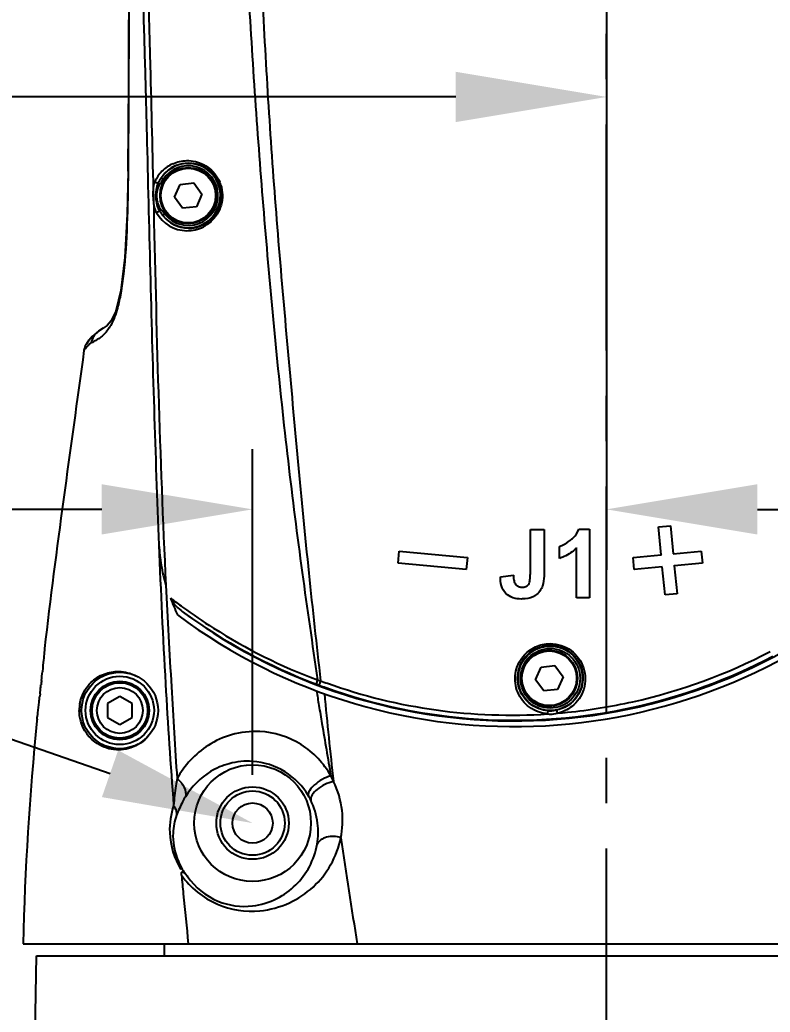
# Model space of a CAD drawing. Header units: millimetres. Extents: x 5828 to 6704, y 123 to 421.
# Drawn here: x 6426.99 to 6433.21, y 244.49 to 252.72 of the extents above; entities that cross this region are included whole.
import ezdxf
from ezdxf import colors
from ezdxf.entities.mleader import LeaderData, LeaderLine
from ezdxf.math import Vec2, Vec3

# ---------------------------------------------------------------- set-up
doc = ezdxf.new("R2010")
doc.units = ezdxf.units.MM
doc.linetypes.add('CENTER', pattern=[0.6, 0.375, -0.075, 0.075, -0.075])
for name, color, linetype in [('中心线', 7, 'Continuous'), ('外形图', 7, 'Continuous'), ('多重引线', 7, 'Continuous'), ('尺寸标注', 7, 'Continuous')]:
    doc.layers.add(name, color=color, linetype=linetype)
doc.styles.add('微软雅黑', font='msyh.ttc', dxfattribs={"height": 1.5})
doc.dimstyles.new('尺寸标注_1_15比例', dxfattribs={"dimtxt": 1.5, "dimasz": 1.25, "dimexe": 0.5, "dimexo": 0.4, "dimgap": 0.5, "dimtad": 1, "dimdec": 1, "dimlfac": 15, "dimdsep": 46, "dimtxsty": '微软雅黑', "dimcen": 0.09, "dimadec": 0, "dimazin": 0, "dimtp": 0.01, "dimtm": 0.01, "dimtfac": 1, "dimtdec": 1, "dimtofl": 0, "dimtmove": 0, "dimatfit": 3, "dimfxl": 1, "dimtolj": 1, "dimarcsym": 0})

# ---------------------------------------------------------------- blocks, each defined once
blk = doc.blocks.new('*D782')
at = {"layer": 'Defpoints', "color": 0}
for p in [(6420.543, 277.9758), (6438.7833, 233.3949), (6456.6042, 233.3949)]:
    blk.add_point(p, dxfattribs=at)
at = {"layer": '尺寸标注', "color": 0, "lineweight": -2}
for p, q in [((6420.943, 277.9758), (6457.1042, 277.9758)), ((6456.6042, 276.7258), (6456.6042, 234.6449)), ((6439.1833, 233.3949), (6457.1042, 233.3949))]:
    blk.add_line(p, q, dxfattribs=at)
at = {"layer": '尺寸标注', "color": 0}
for points in [[(6456.8126, 276.7258), (6456.3959, 276.7258), (6456.6042, 277.9758)], [(6456.3959, 234.6449), (6456.8126, 234.6449), (6456.6042, 233.3949)]]:
    blk.add_solid(points, dxfattribs=at)
at = {"layer": '尺寸标注', "color": 0, "insert": (6455.3291, 255.6854), "char_height": 1.5, "attachment_point": 5, "rotation": 90, "style": '微软雅黑'}
blk.add_mtext('\\A1;\\A1;668.8', dxfattribs=at)
blk = doc.blocks.new('*D783')
at = {"layer": 'Defpoints', "color": 0}
for p in [(6407.1832, 274.0616), (6431.8498, 233.4909), (6431.8498, 229.3627)]:
    blk.add_point(p, dxfattribs=at)
at = {"layer": '尺寸标注', "color": 0, "lineweight": -2}
for p, q in [((6407.1832, 273.6616), (6407.1832, 228.8627)), ((6431.8498, 233.0909), (6431.8498, 228.8627)), ((6408.4332, 229.3627), (6430.5998, 229.3627))]:
    blk.add_line(p, q, dxfattribs=at)
at = {"layer": '尺寸标注', "color": 0}
for points in [[(6408.4332, 229.571), (6408.4332, 229.1543), (6407.1832, 229.3627)], [(6430.5998, 229.1543), (6430.5998, 229.571), (6431.8498, 229.3627)]]:
    blk.add_solid(points, dxfattribs=at)
at = {"layer": '尺寸标注', "color": 0, "insert": (6419.5165, 230.6378), "char_height": 1.5, "attachment_point": 5, "style": '微软雅黑'}
blk.add_mtext('\\A1;370', dxfattribs=at)
blk = doc.blocks.new('*D808')
at = {"layer": 'Defpoints', "color": 0}
for p in [(6431.8498, 255.3949), (6441.1977, 255.3949), (6434.1165, 246.0616)]:
    blk.add_point(p, dxfattribs=at)
at = {"layer": '尺寸标注', "color": 0, "lineweight": -2}
for p, q in [((6432.2498, 255.3949), (6441.6977, 255.3949)), ((6441.1977, 247.3116), (6441.1977, 254.1449)), ((6434.5165, 246.0616), (6441.6977, 246.0616))]:
    blk.add_line(p, q, dxfattribs=at)
at = {"layer": '尺寸标注', "color": 0}
for points in [[(6441.4061, 254.1449), (6440.9894, 254.1449), (6441.1977, 255.3949)], [(6440.9894, 247.3116), (6441.4061, 247.3116), (6441.1977, 246.0616)]]:
    blk.add_solid(points, dxfattribs=at)
at = {"layer": '尺寸标注', "color": 0, "insert": (6439.9187, 250.6458), "char_height": 1.5, "attachment_point": 5, "rotation": 90, "style": '微软雅黑'}
blk.add_mtext('\\A1;140', dxfattribs=at)
blk = doc.blocks.new('*D809')
at = {"layer": 'Defpoints', "color": 0}
for p in [(6431.8498, 255.3949), (6431.8498, 248.6615), (6428.9165, 246.0616)]:
    blk.add_point(p, dxfattribs=at)
at = {"layer": '尺寸标注', "color": 0, "lineweight": -2}
for p, q in [((6431.8498, 254.9949), (6431.8498, 248.1615)), ((6428.9165, 246.4616), (6428.9165, 249.1615)), ((6427.6665, 248.6615), (6422.7661, 248.6615)), ((6433.0998, 248.6615), (6434.3498, 248.6615))]:
    blk.add_line(p, q, dxfattribs=at)
at = {"layer": '尺寸标注', "color": 0}
for points in [[(6427.6665, 248.4531), (6427.6665, 248.8698), (6428.9165, 248.6615)], [(6433.0998, 248.8698), (6433.0998, 248.4531), (6431.8498, 248.6615)]]:
    blk.add_solid(points, dxfattribs=at)
at = {"layer": '尺寸标注', "color": 0, "insert": (6424.402, 249.9115), "char_height": 1.5, "attachment_point": 5, "style": '微软雅黑'}
blk.add_mtext('\\A1;44', dxfattribs=at)
blk = doc.blocks.new('*D810')
at = {"layer": 'Defpoints', "color": 0}
for p in [(6431.8498, 255.4588), (6431.8498, 252.0791), (6434.1165, 246.0616)]:
    blk.add_point(p, dxfattribs=at)
at = {"layer": '尺寸标注', "color": 0, "lineweight": -2}
for p, q in [((6431.8498, 255.0588), (6431.8498, 251.5791)), ((6434.1165, 246.4616), (6434.1165, 252.5791)), ((6430.5998, 252.0791), (6422.9124, 252.0791)), ((6435.3665, 252.0791), (6436.6165, 252.0791))]:
    blk.add_line(p, q, dxfattribs=at)
at = {"layer": '尺寸标注', "color": 0}
for points in [[(6430.5998, 251.8708), (6430.5998, 252.2874), (6431.8498, 252.0791)], [(6435.3665, 252.2874), (6435.3665, 251.8708), (6434.1165, 252.0791)]]:
    blk.add_solid(points, dxfattribs=at)
at = {"layer": '尺寸标注', "color": 0, "insert": (6424.4873, 253.3543), "char_height": 1.5, "attachment_point": 5, "style": '微软雅黑'}
blk.add_mtext('\\A1;34', dxfattribs=at)

msp = doc.modelspace()

# ---------------------------------------------------------------- linework, layer by layer
at = {"layer": '中心线', "linetype": 'CENTER', "ltscale": 5}
msp.add_line((6431.8498, 231.977), (6431.8498, 278.9406), dxfattribs=at)
at = {"layer": '外形图', "color": 7, "linetype": 'Continuous'}
for p, q in [((6427.8902, 252.661), (6427.8902, 252.718)), ((6427.8909, 252.661), (6427.8907, 252.718)), ((6427.8853, 251.463), (6427.8845, 251.463)), ((6428.1581, 251.4053), (6428.175, 251.3945)), ((6428.1346, 251.3667), (6428.1484, 251.3564)), ((6428.2691, 251.2496), (6428.3158, 251.3543)), ((6428.3158, 251.3543), (6428.4298, 251.3663)), ((6428.4298, 251.3663), (6428.4972, 251.2735)), ((6428.3365, 251.1568), (6428.2691, 251.2496)), ((6428.4972, 251.2735), (6428.4506, 251.1688)), ((6428.1463, 251.1321), (6428.159, 251.1437)), ((6428.4506, 251.1688), (6428.3365, 251.1568)), ((6428.1737, 251.096), (6428.1894, 251.1084)), ((6427.587, 250.0944), (6427.5488, 250.0469)), ((6427.6395, 250.1372), (6427.587, 250.0944)), ((6427.6405, 250.1379), (6427.6395, 250.1372)), ((6427.5597, 250.0624), (6427.5366, 250.0275)), ((6427.5488, 250.0469), (6427.5366, 250.0276)), ((6427.5366, 250.0275), (6427.5366, 250.0276)), ((6427.5212, 249.9808), (6427.5195, 249.9781)), ((6432.2799, 248.5162), (6432.3795, 248.5258)), ((6432.2799, 248.5162), (6432.2831, 248.5135)), ((6432.3023, 248.2839), (6432.2799, 248.5162)), ((6432.3795, 248.5258), (6432.3768, 248.5225)), ((6432.3795, 248.5258), (6432.4018, 248.2935)), ((6431.2184, 248.4949), (6431.3324, 248.4949)), ((6431.2184, 248.4949), (6431.2213, 248.4919)), ((6431.2184, 248.1288), (6431.2184, 248.4949)), ((6431.3324, 248.4949), (6431.3295, 248.4919)), ((6431.3324, 248.4949), (6431.3324, 248.1362)), ((6431.62, 248.4972), (6431.7081, 248.4972)), ((6431.7081, 248.4972), (6431.7052, 248.4942)), ((6431.7081, 248.4972), (6431.7081, 247.9282)), ((6431.4592, 248.2552), (6431.4592, 248.3538)), ((6431.5516, 248.4064), (6431.5534, 248.404)), ((6430.1227, 248.2163), (6430.1323, 248.3159)), ((6430.1323, 248.3159), (6430.6963, 248.2616)), ((6430.1323, 248.3159), (6430.1349, 248.3126)), ((6430.6963, 248.2616), (6430.6867, 248.162)), ((6430.6963, 248.2616), (6430.6931, 248.2588)), ((6431.5995, 247.9282), (6431.5995, 248.3376)), ((6432.07, 248.2616), (6432.3023, 248.2839)), ((6432.07, 248.2616), (6432.0733, 248.2589)), ((6432.0796, 248.162), (6432.07, 248.2616)), ((6432.3023, 248.2839), (6432.3055, 248.2812)), ((6432.4018, 248.2935), (6432.3992, 248.2902)), ((6432.4018, 248.2935), (6432.6341, 248.3159)), ((6432.6341, 248.3159), (6432.6314, 248.3126)), ((6432.6341, 248.3159), (6432.6437, 248.2163)), ((6430.1227, 248.2163), (6430.1259, 248.219)), ((6430.6867, 248.162), (6430.1227, 248.2163)), ((6432.3119, 248.1844), (6432.0796, 248.162)), ((6432.3119, 248.1844), (6432.3145, 248.1876)), ((6432.3342, 247.9521), (6432.3119, 248.1844)), ((6432.4114, 248.194), (6432.4082, 248.1966)), ((6432.6437, 248.2163), (6432.4114, 248.194)), ((6432.4114, 248.194), (6432.4338, 247.9617)), ((6432.6437, 248.2163), (6432.6405, 248.2189)), ((6430.6867, 248.162), (6430.684, 248.1652)), ((6430.9698, 248.1033), (6431.0777, 248.1157)), ((6431.0777, 248.1157), (6431.0748, 248.1123)), ((6431.2184, 248.1288), (6431.2213, 248.1288)), ((6431.3324, 248.1362), (6431.3294, 248.1361)), ((6432.0796, 248.162), (6432.0823, 248.1652)), ((6431.0917, 248.0467), (6431.0892, 248.0451)), ((6431.1484, 248.0164), (6431.1484, 248.0133)), ((6431.2024, 248.0381), (6431.2048, 248.0363)), ((6431.2597, 247.9484), (6431.258, 247.9508)), ((6431.5995, 247.9282), (6431.6025, 247.9311)), ((6431.7081, 247.9282), (6431.5995, 247.9282)), ((6431.7081, 247.9282), (6431.7052, 247.9311)), ((6432.4338, 247.9617), (6432.3342, 247.9521)), ((6432.3342, 247.9521), (6432.3369, 247.9553)), ((6432.4338, 247.9617), (6432.4305, 247.9643)), ((6431.1446, 247.9186), (6431.1445, 247.9215)), ((6427.187, 247.4447), (6427.1859, 247.4333)), ((6427.1886, 247.4617), (6427.187, 247.4447)), ((6427.1889, 247.4649), (6427.1885, 247.4616)), ((6427.1929, 247.5082), (6427.1886, 247.4617)), ((6427.1793, 247.3649), (6427.1777, 247.3491)), ((6427.1822, 247.3945), (6427.1793, 247.3649)), ((6427.1832, 247.4051), (6427.1822, 247.3945)), ((6427.1859, 247.4333), (6427.1832, 247.4051)), ((6431.2614, 247.2498), (6431.308, 247.3545)), ((6431.308, 247.3545), (6431.422, 247.3665)), ((6431.422, 247.3665), (6431.4894, 247.2738)), ((6427.1777, 247.3491), (6427.1744, 247.3159)), ((6431.4894, 247.2738), (6431.4428, 247.169)), ((6431.3288, 247.157), (6431.2614, 247.2498)), ((6427.1552, 247.1322), (6427.1533, 247.1141)), ((6427.8165, 247.1116), (6427.7155, 247.0532)), ((6427.9175, 247.0532), (6427.8165, 247.1116)), ((6431.4428, 247.169), (6431.3288, 247.157)), ((6427.7155, 247.0532), (6427.7155, 246.9366)), ((6427.9175, 246.9366), (6427.9175, 247.0532)), ((6427.1291, 246.9088), (6427.129, 246.9082)), ((6427.1308, 246.9227), (6427.1291, 246.9088)), ((6427.7155, 246.9366), (6427.8165, 246.8782)), ((6427.8165, 246.8782), (6427.9175, 246.9366)), ((6428.3207, 245.7026), (6428.3231, 245.6769)), ((6427.0165, 245.0616), (6436.6813, 245.0616)), ((6428.1832, 245.0616), (6428.1832, 244.9616)), ((6427.1148, 244.3282), (6427.1259, 244.9616)), ((6427.1259, 244.9616), (6436.5719, 244.9616))]:
    msp.add_line(p, q, dxfattribs=at)
for points in [[(6427.8364, 254.9076), (6427.8739, 253.9056), (6427.8904, 252.7002), (6427.8845, 251.463)], [(6427.8845, 251.463), (6427.8774, 251.1089), (6427.8585, 250.7485), (6427.8251, 250.4743), (6427.7831, 250.3052), (6427.7434, 250.2232), (6427.7106, 250.1846), (6427.6795, 250.1621), (6427.6405, 250.1379)]]:
    msp.add_lwpolyline(points, dxfattribs=at)
for centre, radius in [((6428.3832, 251.2616), 0.2333), ((6428.3832, 251.2616), 0.2267), ((6431.3832, 247.2616), 0.267), ((6431.3832, 247.2616), 0.247), ((6431.3754, 247.2618), 0.2333), ((6431.3754, 247.2618), 0.2267), ((6427.8165, 246.9949), 0.3167), ((6427.8165, 246.9949), 0.2833), ((6427.8165, 246.9949), 0.2433), ((6427.8165, 246.9949), 0.23), ((6427.8165, 246.9949), 0.19), ((6428.9165, 246.0616), 0.4836), ((6428.9165, 246.0616), 0.3), ((6428.9165, 246.0616), 0.2667), ((6428.9165, 246.0616), 0.1667)]:
    msp.add_circle(centre, radius, dxfattribs=at)
for centre, radius, start, end in [((6333.8626, 252.503), 94.0284, 359.366269, 0.096298), ((6428.3747, 251.26), 0.2914, 135.75757, 156.47616), ((6428.3832, 251.2616), 0.267, 218.31351, 147.43252), ((6428.3874, 251.2619), 0.2704, 126.00342, 147.9635), ((6428.3728, 251.2625), 0.2883, 114.06534, 135.84572), ((6428.3832, 251.2616), 0.247, 218.31344, 147.43227), ((6428.3866, 251.2626), 0.2693, 111.00593, 125.978), ((6428.3746, 251.2622), 0.2914, 209.25475, 269.36292), ((6428.3868, 251.2611), 0.2696, 217.74897, 269.22261), ((6428.3875, 251.2604), 0.2687, 296.94535, 323.45763), ((6428.3751, 251.2636), 0.2928, 269.28238, 297.18107), ((6428.3869, 251.261), 0.2695, 269.21374, 297.01172), ((6427.7133, 250.0256), 0.1338, 123.49928, 173.77415), ((6427.4745, 250.3259), 0.3008, 302.18591, 306.29444), ((6427.6516, 249.9601), 0.1333, 149.6368, 172.25477), ((6431.0983, 248.1329), 0.6363, 34.60131, 34.92726), ((6431.8716, 248.9135), 0.6952, 233.61772, 233.91903), ((6430.8588, 248.6617), 0.8085, 336.36674, 336.8934), ((6430.6412, 248.8521), 1.0126, 323.88583, 324.17033), ((6431.0832, 251.5282), 4.6667, 233.29846, 313.11276), ((6431.0832, 251.5282), 4.62, 233.47246, 312.98669), ((6431.6842, 248.8881), 1.0612, 227.6882, 227.90498), ((6430.5393, 248.7983), 2.4625, 200.72029, 204.25658), ((6431.2062, 251.794), 4.876, 232.47199, 233.9528), ((6428.6052, 248.1829), 0.4569, 231.92976, 233.48048), ((6431.1146, 251.622), 4.7142, 233.84324, 249.26762), ((6431.0736, 251.5451), 4.6319, 282.47181, 297.70561), ((6406.3034, 249.4), 20.9748, 354.10051, 354.2976), ((6408.9319, 249.1267), 18.3322, 353.87013, 353.98814), ((6431.979, 253.9179), 7.1674, 249.30169, 249.47717), ((6430.1662, 249.7455), 2.5972, 254.07921, 254.68878), ((6431.0615, 251.4671), 4.5505, 249.47798, 250.24737), ((6431.0445, 251.4348), 4.4763, 249.54899, 250.31133), ((6431.0602, 251.488), 4.5318, 250.35075, 273.84184), ((6411.432, 248.8538), 15.8172, 353.49695, 353.68543), ((6409.9056, 249.0221), 17.3529, 353.74733, 353.87015), ((6463.7989, 250.3393), 34.4371, 185.34014, 186.55688), ((6431.0791, 251.5204), 4.6066, 250.266, 282.47158), ((6412.8521, 248.6917), 14.3879, 353.15244, 353.49781), ((6427.8073, 246.9948), 0.3269, 170.50508, 180.13885), ((6431.0559, 251.615), 4.6588, 275.79649, 282.53657), ((6414.4455, 248.5014), 12.7832, 352.90606, 353.14792), ((6431.3888, 247.1765), 0.2116, 263.23695, 268.3125), ((6431.3833, 247.2631), 0.2703, 266.29643, 269.96423), ((6431.3885, 247.1754), 0.2105, 268.38234, 285.28102), ((6431.3833, 247.2641), 0.2713, 269.97807, 282.13088), ((6431.0595, 251.5845), 4.6281, 274.76536, 275.79113), ((6428.8109, 246.0782), 0.8429, 22.95569, 26.48074), ((6428.8697, 245.9891), 0.5905, 26.45879, 30.47155), ((6528.552, 260.6823), 99.9965, 188.478926, 188.987162), ((6428.8779, 245.9729), 0.6193, 199.18362, 205.88435), ((6428.826, 245.9844), 0.5785, 209.14709, 219.31999)]:
    msp.add_arc(centre, radius, start, end, dxfattribs=at)
for points, knots in [([(6428.4447, 257.3722), (6428.3492, 257.2079), (6428.1818, 256.8648), (6428.0079, 256.3198), (6427.9297, 255.8493), (6427.9091, 255.4699), (6427.9138, 255.09), (6427.9467, 254.6165), (6427.9711, 254.0476), (6427.989, 253.4786), (6428.0075, 252.9097), (6428.0245, 252.3407), (6428.0443, 251.5821), (6428.067, 250.634), (6428.0983, 249.4985), (6428.1248, 248.7424), (6428.1398, 248.3654)], [0, 0, 0, 0, 0.062623, 0.125277, 0.187914, 0.219178, 0.250426, 0.313023, 0.37557, 0.43808, 0.500606, 0.563141, 0.625672, 0.750683, 0.875683, 1, 1, 1, 1]), ([(6427.9696, 255.6263), (6427.9598, 255.4438), (6427.9668, 255.0773), (6428.0004, 254.5298), (6428.0197, 253.9813), (6428.0369, 253.433), (6428.0535, 252.8847), (6428.0736, 252.1536), (6428.0861, 251.6052), (6428.0947, 251.2396)], [0, 0, 0, 0, 0.124939, 0.250089, 0.375086, 0.500046, 0.625042, 0.750045, 1, 1, 1, 1]), ([(6428.8081, 254.7181), (6428.8235, 254.088), (6428.8801, 252.8282), (6428.993, 251.2562), (6429.1071, 250.0011), (6429.2065, 249.0659), (6429.3231, 248.1484), (6429.412, 247.5446), (6429.4538, 247.248)], [0, 0, 0, 0, 0.252066, 0.50414, 0.630184, 0.755976, 0.880223, 1, 1, 1, 1]), ([(6428.9258, 254.7206), (6428.9419, 254.0901), (6428.9803, 253.1447), (6429.0532, 251.8853), (6429.1224, 250.9417), (6429.2062, 250), (6429.2904, 249.0633), (6429.3791, 248.1434), (6429.4465, 247.5376), (6429.4804, 247.2406)], [0, 0, 0, 0, 0.252187, 0.378277, 0.504388, 0.63049, 0.756301, 0.880451, 1, 1, 1, 1]), ([(6428.3715, 251.5514), (6428.4194, 251.552), (6428.5217, 251.5278), (6428.6413, 251.4148), (6428.6837, 251.246), (6428.6429, 251.1339), (6428.6101, 251.0893)], [0, 0, 0, 0, 0.225704, 0.472949, 0.738942, 1, 1, 1, 1]), ([(6428.3832, 251.532), (6428.4272, 251.5326), (6428.5218, 251.5103), (6428.6331, 251.4052), (6428.6727, 251.2472), (6428.6343, 251.1421), (6428.6034, 251.1004)], [0, 0, 0, 0, 0.222755, 0.469414, 0.737603, 1, 1, 1, 1]), ([(6427.8853, 251.463), (6427.8838, 251.3157), (6427.8785, 251.0324), (6427.8593, 250.6947), (6427.8277, 250.4641), (6427.7971, 250.3198), (6427.7658, 250.231), (6427.7407, 250.1864)], [0, 0, 0, 0, 0.341873, 0.65746, 0.784321, 0.881241, 1, 1, 1, 1]), ([(6428.0947, 251.2396), (6428.0933, 251.2629), (6428.0925, 251.3086), (6428.0984, 251.3555), (6428.1075, 251.3763)], [0, 0, 0, 0, 0.506371, 1, 1, 1, 1]), ([(6428.1075, 251.3763), (6428.1135, 251.3716), (6428.1228, 251.3675), (6428.1326, 251.3665), (6428.1346, 251.3667)], [0, 0, 0, 0, 0.790931, 1, 1, 1, 1]), ([(6428.1346, 251.3667), (6428.1249, 251.349), (6428.1151, 251.3088), (6428.1123, 251.248), (6428.1212, 251.1878), (6428.135, 251.1487), (6428.1463, 251.1321)], [0, 0, 0, 0, 0.249053, 0.499988, 0.750932, 1, 1, 1, 1]), ([(6428.1484, 251.3564), (6428.1372, 251.3413), (6428.1237, 251.3049), (6428.118, 251.2483), (6428.1293, 251.1925), (6428.1464, 251.1576), (6428.159, 251.1437)], [0, 0, 0, 0, 0.249971, 0.499941, 0.750016, 1, 1, 1, 1]), ([(6428.0947, 251.2396), (6428.1073, 250.7032), (6428.1316, 249.6343), (6428.1722, 248.5658), (6428.1981, 248.0339)], [0, 0, 0, 0, 0.501853, 1, 1, 1, 1]), ([(6428.1204, 251.1198), (6428.1105, 251.1375), (6428.1001, 251.1782), (6428.0959, 251.2188), (6428.0947, 251.2396)], [0, 0, 0, 0, 0.493266, 1, 1, 1, 1]), ([(6428.1204, 251.1198), (6428.1259, 251.1252), (6428.1347, 251.1302), (6428.1443, 251.1321), (6428.1463, 251.1321)], [0, 0, 0, 0, 0.790974, 1, 1, 1, 1]), ([(6428.6101, 251.0893), (6428.6033, 251.08), (6428.5748, 251.0457), (6428.5382, 251.0182), (6428.5088, 251.0031)], [0, 0, 0, 0, 0.258585, 1, 1, 1, 1]), ([(6427.7407, 250.1864), (6427.7333, 250.1733), (6427.7089, 250.135), (6427.677, 250.1015), (6427.6526, 250.0835)], [0, 0, 0, 0, 0.33201, 1, 1, 1, 1]), ([(6427.6348, 250.0714), (6427.6315, 250.0693), (6427.6195, 250.062), (6427.6072, 250.0553), (6427.5983, 250.0504)], [0, 0, 0, 0, 0.275207, 1, 1, 1, 1]), ([(6427.5803, 250.0401), (6427.5727, 250.0356), (6427.5493, 250.0197), (6427.5315, 249.9971), (6427.5212, 249.9808)], [0, 0, 0, 0, 0.315832, 1, 1, 1, 1]), ([(6431.5516, 248.4064), (6431.5596, 248.4126), (6431.5884, 248.4376), (6431.6106, 248.4708), (6431.62, 248.4972)], [0, 0, 0, 0, 0.264725, 1, 1, 1, 1]), ([(6428.1398, 248.3654), (6428.1552, 247.9822), (6428.1899, 247.2625), (6428.236, 246.5434), (6428.2621, 246.2075)], [0, 0, 0, 0, 0.532346, 1, 1, 1, 1]), ([(6428.1399, 248.3651), (6428.1449, 248.3092), (6428.1578, 248.1977), (6428.1804, 248.0871), (6428.1981, 248.0338)], [0, 0, 0, 0, 0.500196, 1, 1, 1, 1]), ([(6431.4592, 248.3538), (6431.4679, 248.3567), (6431.5009, 248.3702), (6431.5308, 248.3902), (6431.5516, 248.4064)], [0, 0, 0, 0, 0.259121, 1, 1, 1, 1]), ([(6431.5995, 248.3376), (6431.5699, 248.31), (6431.5233, 248.2792), (6431.4725, 248.2596), (6431.4592, 248.2552)], [0, 0, 0, 0, 0.743042, 1, 1, 1, 1]), ([(6431.0154, 247.9653), (6430.9986, 247.9828), (6430.9745, 248.0285), (6430.9698, 248.0783), (6430.9698, 248.1033)], [0, 0, 0, 0, 0.492814, 1, 1, 1, 1]), ([(6431.0777, 248.1157), (6431.0781, 248.103), (6431.08, 248.0796), (6431.086, 248.056), (6431.0917, 248.0467)], [0, 0, 0, 0, 0.538416, 1, 1, 1, 1]), ([(6431.2024, 248.0381), (6431.2107, 248.0495), (6431.217, 248.0815), (6431.2184, 248.1119), (6431.2184, 248.1288)], [0, 0, 0, 0, 0.454128, 1, 1, 1, 1]), ([(6431.3324, 248.1362), (6431.3324, 248.1267), (6431.3317, 248.0904), (6431.3283, 248.0535), (6431.3199, 248.028)], [0, 0, 0, 0, 0.260778, 1, 1, 1, 1]), ([(6428.1981, 248.0339), (6428.2117, 247.7526), (6428.2419, 247.2176), (6428.274, 246.6828), (6428.2909, 246.4292)], [0, 0, 0, 0, 0.525671, 1, 1, 1, 1]), ([(6431.0917, 248.0467), (6431.0975, 248.0375), (6431.1139, 248.0206), (6431.137, 248.0164), (6431.1484, 248.0164)], [0, 0, 0, 0, 0.487013, 1, 1, 1, 1]), ([(6431.1484, 248.0164), (6431.1595, 248.0164), (6431.18, 248.0183), (6431.1972, 248.0309), (6431.2024, 248.0381)], [0, 0, 0, 0, 0.553203, 1, 1, 1, 1]), ([(6431.3199, 248.028), (6431.3146, 248.0121), (6431.2989, 247.9814), (6431.2736, 247.958), (6431.2597, 247.9484)], [0, 0, 0, 0, 0.497404, 1, 1, 1, 1]), ([(6431.1446, 247.9186), (6431.1209, 247.9186), (6431.0735, 247.9236), (6431.0314, 247.9487), (6431.0154, 247.9653)], [0, 0, 0, 0, 0.506855, 1, 1, 1, 1]), ([(6431.2597, 247.9484), (6431.2353, 247.9316), (6431.1947, 247.9202), (6431.1549, 247.9186), (6431.1446, 247.9186)], [0, 0, 0, 0, 0.740091, 1, 1, 1, 1]), ([(6428.236, 247.9271), (6428.2441, 247.9058), (6428.2719, 247.868), (6428.3055, 247.8373), (6428.3235, 247.8232)], [0, 0, 0, 0, 0.499148, 1, 1, 1, 1]), ([(6428.3369, 247.8516), (6428.4204, 247.7909), (6428.7708, 247.5523), (6429.1536, 247.3608), (6429.4538, 247.248)], [0, 0, 0, 0, 0.243352, 1, 1, 1, 1]), ([(6431.3828, 247.5485), (6431.4433, 247.5485), (6431.5666, 247.5085), (6431.6769, 247.3543), (6431.6792, 247.1674), (6431.6082, 247.064), (6431.5621, 247.0279)], [0, 0, 0, 0, 0.255771, 0.506619, 0.752735, 1, 1, 1, 1]), ([(6431.3832, 247.5335), (6431.439, 247.5335), (6431.5524, 247.4971), (6431.655, 247.3565), (6431.6601, 247.1855), (6431.5974, 247.0893), (6431.5561, 247.0551)], [0, 0, 0, 0, 0.25678, 0.507782, 0.753365, 1, 1, 1, 1]), ([(6431.3639, 246.9664), (6431.3099, 246.9699), (6431.2029, 247.0083), (6431.1006, 247.1397), (6431.0807, 247.3028), (6431.126, 247.4033), (6431.1594, 247.4435)], [0, 0, 0, 0, 0.256366, 0.506433, 0.75218, 1, 1, 1, 1]), ([(6431.3659, 246.9934), (6431.3154, 246.9966), (6431.2156, 247.0326), (6431.1205, 247.1554), (6431.1025, 247.3072), (6431.1453, 247.4004), (6431.1766, 247.4375)], [0, 0, 0, 0, 0.257332, 0.507397, 0.752505, 1, 1, 1, 1]), ([(6427.4849, 247.0488), (6427.4917, 247.089), (6427.5159, 247.1544), (6427.5855, 247.2421), (6427.6824, 247.3043), (6427.8162, 247.3272), (6427.906, 247.3043), (6427.9486, 247.2827)], [0, 0, 0, 0, 0.203863, 0.337779, 0.554782, 0.761785, 1, 1, 1, 1]), ([(6429.4538, 247.248), (6429.4523, 247.2434), (6429.4498, 247.2354), (6429.4466, 247.2244), (6429.4457, 247.2181), (6429.4449, 247.2137), (6429.4457, 247.2131)], [0, 0, 0, 0, 0.400505, 0.713109, 0.915764, 1, 1, 1, 1]), ([(6429.4804, 247.2406), (6429.4786, 247.2358), (6429.4752, 247.2274), (6429.4713, 247.2162), (6429.4678, 247.2099), (6429.4671, 247.2059), (6429.4663, 247.2054)], [0, 0, 0, 0, 0.404384, 0.720861, 0.924267, 1, 1, 1, 1]), ([(6429.4662, 247.0362), (6429.4744, 246.9864), (6429.5066, 246.7922), (6429.5404, 246.5983), (6429.5654, 246.454)], [0, 0, 0, 0, 0.256349, 1, 1, 1, 1]), ([(6428.0538, 246.7852), (6428.0162, 246.7394), (6427.9174, 246.6714), (6427.7421, 246.6595), (6427.6052, 246.7252), (6427.5073, 246.8406), (6427.4806, 246.9359), (6427.4804, 246.9941)], [0, 0, 0, 0, 0.226418, 0.429865, 0.644716, 0.777941, 1, 1, 1, 1]), ([(6427.4804, 246.9941), (6427.4813, 246.9937), (6427.4877, 246.9922), (6427.4942, 246.9919), (6427.4999, 246.9917)], [0, 0, 0, 0, 0.139951, 1, 1, 1, 1]), ([(6431.3639, 246.9664), (6431.364, 246.9695), (6431.3645, 246.9756), (6431.3647, 246.9839), (6431.366, 246.9894), (6431.3653, 246.9928), (6431.3659, 246.9934)], [0, 0, 0, 0, 0.347368, 0.676179, 0.910715, 1, 1, 1, 1]), ([(6431.444, 246.9724), (6431.4432, 246.9754), (6431.4419, 246.9812), (6431.4403, 246.9896), (6431.4402, 246.9945), (6431.4395, 246.9985), (6431.4403, 246.9988)], [0, 0, 0, 0, 0.346195, 0.67195, 0.904964, 1, 1, 1, 1]), ([(6428.9754, 246.8203), (6428.8971, 246.8241), (6428.7458, 246.8062), (6428.4928, 246.6915), (6428.3518, 246.5397), (6428.2909, 246.4292)], [0, 0, 0, 0, 0.285295, 0.541394, 1, 1, 1, 1]), ([(6429.5654, 246.454), (6429.5069, 246.5573), (6429.3354, 246.7394), (6429.0956, 246.8144), (6428.9754, 246.8203)], [0, 0, 0, 0, 0.496527, 1, 1, 1, 1]), ([(6428.9165, 246.5731), (6428.8517, 246.5775), (6428.7286, 246.5651), (6428.5249, 246.4786), (6428.4102, 246.3636), (6428.3594, 246.2792)], [0, 0, 0, 0, 0.296102, 0.551172, 1, 1, 1, 1]), ([(6429.3787, 246.2885), (6429.332, 246.3679), (6429.1966, 246.5079), (6429.0106, 246.5668), (6428.9165, 246.5731)], [0, 0, 0, 0, 0.494041, 1, 1, 1, 1]), ([(6429.5654, 246.454), (6429.516, 246.4392), (6429.4497, 246.4015), (6429.39, 246.3392), (6429.3758, 246.3025), (6429.3787, 246.2885)], [0, 0, 0, 0, 0.591415, 0.836555, 1, 1, 1, 1]), ([(6428.2909, 246.4293), (6428.2872, 246.4102), (6428.2745, 246.3367), (6428.2664, 246.2624), (6428.2621, 246.2075)], [0, 0, 0, 0, 0.261209, 1, 1, 1, 1]), ([(6428.2909, 246.4293), (6428.3158, 246.4106), (6428.356, 246.3664), (6428.3663, 246.3046), (6428.3595, 246.2792)], [0, 0, 0, 0, 0.54291, 1, 1, 1, 1]), ([(6429.587, 246.4069), (6429.5623, 246.4013), (6429.5143, 246.3839), (6429.4533, 246.3456), (6429.4101, 246.3029), (6429.3962, 246.2666), (6429.3984, 246.2522)], [0, 0, 0, 0, 0.295121, 0.587507, 0.830029, 1, 1, 1, 1]), ([(6429.6485, 245.9383), (6429.6629, 246.0128), (6429.6704, 246.175), (6429.624, 246.3318), (6429.587, 246.4069)], [0, 0, 0, 0, 0.475502, 1, 1, 1, 1]), ([(6428.2621, 246.2075), (6428.2384, 246.1358), (6428.2108, 245.9517), (6428.2668, 245.7675), (6428.3231, 245.6769)], [0, 0, 0, 0, 0.414577, 1, 1, 1, 1]), ([(6428.2621, 246.2075), (6428.2663, 246.2013), (6428.2806, 246.1766), (6428.2875, 246.1472), (6428.2869, 246.1261)], [0, 0, 0, 0, 0.259891, 1, 1, 1, 1]), ([(6428.3594, 246.2792), (6428.3514, 246.2658), (6428.3236, 246.2165), (6428.301, 246.1644), (6428.2869, 246.1261)], [0, 0, 0, 0, 0.276783, 1, 1, 1, 1]), ([(6429.4512, 245.8868), (6429.461, 245.9444), (6429.4643, 246.0708), (6429.4279, 246.1929), (6429.3984, 246.2522)], [0, 0, 0, 0, 0.468826, 1, 1, 1, 1]), ([(6428.2869, 246.1261), (6428.2696, 246.0794), (6428.2454, 245.9589), (6428.2671, 245.8356), (6428.293, 245.7695)], [0, 0, 0, 0, 0.412015, 1, 1, 1, 1]), ([(6429.6493, 245.9422), (6429.6104, 245.9529), (6429.5355, 245.9588), (6429.4649, 245.9157), (6429.4512, 245.8868)], [0, 0, 0, 0, 0.557062, 1, 1, 1, 1]), ([(6428.9165, 245.3757), (6428.9865, 245.3839), (6429.1183, 245.4241), (6429.2806, 245.5415), (6429.3976, 245.698), (6429.4402, 245.8221), (6429.4512, 245.8868)], [0, 0, 0, 0, 0.267971, 0.511114, 0.750441, 1, 1, 1, 1]), ([(6428.9765, 245.3348), (6429.0609, 245.3426), (6429.2222, 245.3862), (6429.4255, 245.5224), (6429.5756, 245.7109), (6429.6321, 245.863), (6429.6477, 245.9425)], [0, 0, 0, 0, 0.263151, 0.506773, 0.74832, 1, 1, 1, 1]), ([(6428.293, 245.7695), (6428.2985, 245.7537), (6428.3096, 245.7234), (6428.3217, 245.6926), (6428.3231, 245.6769)], [0, 0, 0, 0, 0.514951, 1, 1, 1, 1]), ([(6428.3274, 245.6301), (6428.3271, 245.6333), (6428.3268, 245.6395), (6428.3275, 245.6477), (6428.3296, 245.6557), (6428.3391, 245.6584), (6428.3484, 245.6508), (6428.3621, 245.638), (6428.3719, 245.6258), (6428.3784, 245.6178)], [0, 0, 0, 0, 0.107296, 0.203201, 0.283267, 0.358071, 0.486866, 0.652634, 1, 1, 1, 1]), ([(6428.3274, 245.6301), (6428.4011, 245.5262), (6428.6035, 245.3617), (6428.8583, 245.3239), (6428.9765, 245.3348)], [0, 0, 0, 0, 0.517781, 1, 1, 1, 1]), ([(6428.3274, 245.6301), (6428.3323, 245.5783), (6428.3504, 245.3887), (6428.3706, 245.1993), (6428.3832, 245.0616)], [0, 0, 0, 0, 0.273554, 1, 1, 1, 1]), ([(6428.3784, 245.6178), (6428.4398, 245.5296), (6428.608, 245.3917), (6428.8205, 245.3644), (6428.9165, 245.3757)], [0, 0, 0, 0, 0.526468, 1, 1, 1, 1])]:
    msp.add_open_spline(points, degree=3, knots=knots, dxfattribs=at)
for points in [[(6428.2552, 251.5258), (6428.2914, 251.542), (6428.3318, 251.5509), (6428.3715, 251.5514)], [(6428.2901, 251.5141), (6428.3196, 251.5254), (6428.3516, 251.5316), (6428.3832, 251.532)], [(6428.1581, 251.4053), (6428.1501, 251.3925), (6428.1421, 251.3797), (6428.1346, 251.3667)], [(6428.175, 251.3945), (6428.1667, 251.3815), (6428.1576, 251.3688), (6428.1484, 251.3564)], [(6428.159, 251.1437), (6428.1695, 251.1323), (6428.1797, 251.1206), (6428.1894, 251.1084)], [(6428.1463, 251.1321), (6428.1551, 251.1199), (6428.1644, 251.1079), (6428.1737, 251.096)], [(6427.5983, 250.0504), (6427.5923, 250.0471), (6427.5863, 250.0436), (6427.5803, 250.0401)], [(6427.5195, 249.9781), (6427.4076, 249.1552), (6427.2875, 248.3333), (6427.1929, 247.5082)], [(6431.1594, 247.4435), (6431.1867, 247.4762), (6431.222, 247.5035), (6431.2607, 247.5214)], [(6431.2607, 247.5214), (6431.2985, 247.539), (6431.3411, 247.5484), (6431.3828, 247.5485)], [(6431.2702, 247.5087), (6431.3052, 247.5248), (6431.3446, 247.5335), (6431.3832, 247.5335)], [(6431.1766, 247.4375), (6431.2019, 247.4675), (6431.2345, 247.4924), (6431.2702, 247.5087)], [(6432.0672, 247.0673), (6432.4617, 247.155), (6432.8481, 247.2958), (6433.2056, 247.4843)], [(6427.1672, 247.2441), (6427.1659, 247.2316), (6427.1646, 247.2192), (6427.1633, 247.2067)], [(6429.4461, 247.1581), (6429.4528, 247.1175), (6429.4595, 247.0768), (6429.4662, 247.0362)], [(6431.5561, 247.0551), (6431.523, 247.0278), (6431.4822, 247.0079), (6431.4403, 246.9988)], [(6431.5621, 247.0279), (6431.5279, 247.0011), (6431.4865, 246.9816), (6431.444, 246.9724)], [(6427.129, 246.9082), (6427.0692, 246.2944), (6427.0273, 245.6782), (6427.0165, 245.0616)]]:
    msp.add_open_spline(points, degree=3, dxfattribs=at)

# ---------------------------------------------------------------- dimensions: what is measured, and where the dimension line sits
at = {"layer": '尺寸标注'}
dim = msp.add_linear_dim(base=(6456.6042, 233.3949), p1=(6420.543, 277.9758), p2=(6438.7833, 233.3949), angle=90, text='\\A1;668.8', dimstyle='尺寸标注_1_15比例', override={"dimtxsty": '微软雅黑'}, dxfattribs=at)
dim.commit()
dim.dimension.update_dxf_attribs({"geometry": '*D782', "text_midpoint": (6455.3291, 255.6854)})
dim = msp.add_linear_dim(base=(6431.8498, 229.3627), p1=(6407.1832, 274.0616), p2=(6431.8498, 233.4909), dimstyle='尺寸标注_1_15比例', dxfattribs=at)
dim.commit()
dim.dimension.update_dxf_attribs({"geometry": '*D783', "text_midpoint": (6419.5165, 230.6378)})
for base, p1, p2, picture, middle in [((6431.8498, 252.0791), (6434.1165, 246.0616), (6431.8498, 255.4588), '*D810', (6424.4873, 252.0791)), ((6431.8498, 248.6615), (6428.9165, 246.0616), (6431.8498, 255.3949), '*D809', (6424.402, 248.6615))]:
    dim = msp.add_linear_dim(base=base, p1=p1, p2=p2, dimstyle='尺寸标注_1_15比例', dxfattribs=at)
    dim.commit()
    dim.dimension.update_dxf_attribs({"geometry": picture, "text_midpoint": middle, "dimtype": 160})
dim = msp.add_linear_dim(base=(6441.1977, 255.3949), p1=(6434.1165, 246.0616), p2=(6431.8498, 255.3949), angle=90, dimstyle='尺寸标注_1_15比例', dxfattribs=at)
dim.commit()
dim.dimension.update_dxf_attribs({"geometry": '*D808', "text_midpoint": (6441.1977, 250.6458), "dimtype": 160})

# ---------------------------------------------------------------- leaders
at = {"layer": '多重引线'}
ml = msp.add_multileader_mtext('Standard', dxfattribs=at)
ml.set_content('\\A1;\\pxqc;4×{\\C256;Φ8H7( {\\H0.7x;\\S+0.015^   0;}) depth6\\P4×M6 depth9}', style='微软雅黑')
ml.set_leader_properties()
ml.build(insert=Vec2(0, 0))
ml.multileader.update_dxf_attribs({"text_left_attachment_type": 5, "text_right_attachment_type": 5, "dogleg_length": 1, "arrow_head_size": 1.25})
ctx = ml.context
ctx.base_point, ctx.char_height, ctx.arrow_head_size, ctx.plane_origin = Vec3(6383.4677, 252.5415), 1.5, 1.25, Vec3(6428.9165, 246.0616)
ctx.left_attachment, ctx.right_attachment, ctx.text_align_type = 5, 5, 2
notes = []
notes.append((ctx, [(0, (1, 1, 0), (6410.2228, 252.5415), (-1, 0), 1, [(0, [(6428.9165, 246.0616)], 0, [])])]))
ctx.mtext.insert, ctx.mtext.width, ctx.mtext.alignment, ctx.mtext.flow_direction = Vec3(6407.2228, 257.6462), 21.739909, 3, 5
for ctx, leaders in notes:
    for number, flags, end, landing, length, lines in leaders:
        leader = LeaderData()
        leader.index, (leader.has_last_leader_line, leader.has_dogleg_vector, leader.attachment_direction) = number, flags
        leader.last_leader_point, leader.dogleg_vector, leader.dogleg_length = Vec3(end), Vec3(landing), length
        for number, points, colour, breaks in lines:
            line = LeaderLine()
            line.index, line.vertices, line.color, line.breaks = number, Vec3.list(points), colors.encode_raw_color(colour), breaks
            leader.lines.append(line)
        ctx.leaders.append(leader)

doc.saveas('drawing.dxf')
